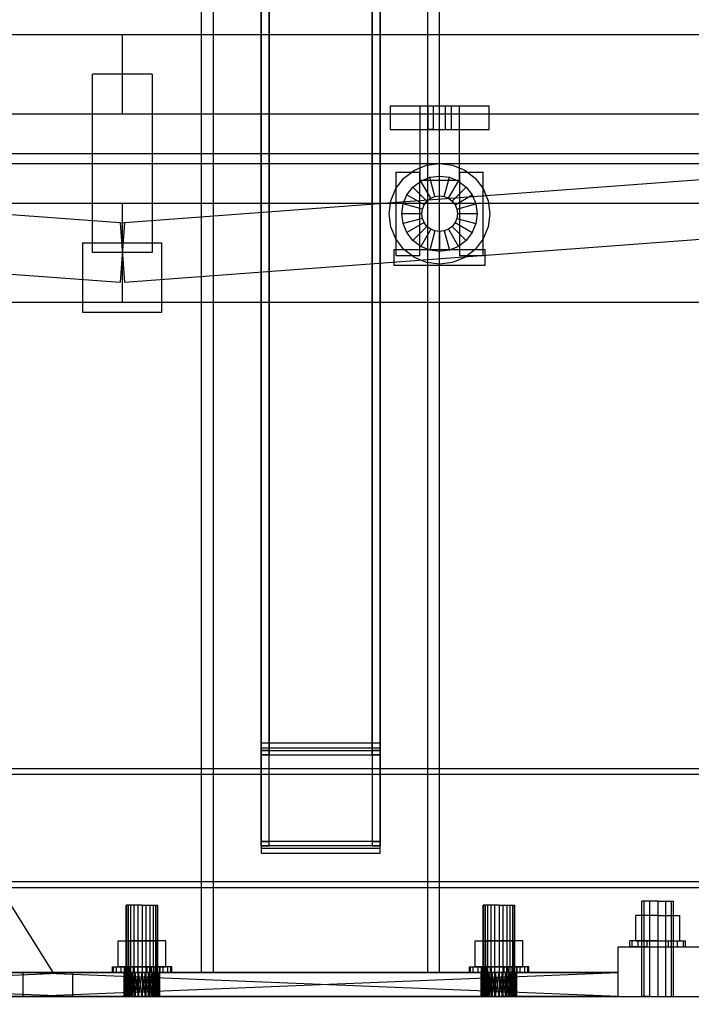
# Model space of a CAD drawing. Header units: millimetres. Extents: x -1970 to 59977, y -50268 to 6837.
# Drawn here: x 598.2 to 937, y -36000 to -35507.5 of the extents above; entities that cross this region are included whole.
import ezdxf

# ---------------------------------------------------------------- set-up
doc = ezdxf.new("R2010")
doc.units = ezdxf.units.MM
for name, color, linetype, lineweight in [('COTAS_O', 1, 'Continuous', 0), ('frontal_briquetadora', 7, 'Continuous', 0), ('frontal_C01', 7, 'Continuous', 0), ('frontal_C04', 7, 'Continuous', 0), ('frontal_mezcladora', 7, 'Continuous', 0), ('frontal_secador', 7, 'Continuous', 0)]:
    doc.layers.add(name, color=color, linetype=linetype, lineweight=lineweight)
doc.dimstyles.new('R19_100', dxfattribs={"dimtxt": 250, "dimasz": 150, "dimexe": 150, "dimexo": 80, "dimgap": 100, "dimtad": 1, "dimtih": 1, "dimtoh": 1, "dimdsep": 46, "dimcen": 0.09, "dimadec": 0, "dimazin": 0, "dimtfac": 1, "dimtdec": 4, "dimtofl": 0, "dimtmove": 0, "dimatfit": 3, "dimfxl": 1, "dimtolj": 1, "dimtzin": 0, "dimarcsym": 0})

# ---------------------------------------------------------------- blocks, each defined once
blk = doc.blocks.new('*D47')
at = {"layer": 'COTAS_O', "color": 0, "lineweight": -2, "transparency": 16777216}
for p, q in [((-1400, -35920), (-1400, -35150)), ((1400, -35920), (1400, -35150)), ((-1250, -35300), (1250, -35300))]:
    blk.add_line(p, q, dxfattribs=at)
at = {"layer": 'COTAS_O', "color": 0, "transparency": 16777216}
for points in [[(-1250, -35275), (-1250, -35325), (-1400, -35300)], [(1250, -35275), (1250, -35325), (1400, -35300)]]:
    blk.add_solid(points, dxfattribs=at)
at = {"layer": 'Defpoints', "color": 0, "transparency": 16777216}
for p in [(1400, -35300), (-1400, -36000), (1400, -36000)]:
    blk.add_point(p, dxfattribs=at)

msp = doc.modelspace()

# ---------------------------------------------------------------- linework, layer by layer
at = {"layer": 'frontal_briquetadora'}
for p, q in [((490, -35788), (615, -35988)), ((625, -35988), (325, -35988)), ((625, -36000), (325, -35988)), ((325, -36000), (625, -35988)), ((615, -35988), (490, -35988)), ((565, -35988), (625, -35988)), ((566.756, -35988), (625, -35988)), ((568.444, -35988), (625, -35988)), ((570, -35988), (625, -35988)), ((571.364, -35988), (625, -35988)), ((572.483, -35988), (625, -35988)), ((573.315, -35988), (625, -35988)), ((573.827, -35988), (625, -35988)), ((574, -35988), (625, -35988)), ((625, -36000), (625, -35988)), ((325, -36000), (625, -36000)), ((625, -36000), (565, -36000)), ((625, -36000), (566.756, -36000)), ((625, -36000), (568.444, -36000)), ((625, -36000), (570, -36000)), ((625, -36000), (571.364, -36000)), ((625, -36000), (572.483, -36000)), ((625, -36000), (573.315, -36000)), ((625, -36000), (573.827, -36000)), ((625, -36000), (574, -36000))]:
    msp.add_line(p, q, dxfattribs=at)
at = {"layer": 'frontal_C01'}
for p, q in [((913.072, -35952), (912, -35952)), ((912, -36000), (912, -35952)), ((916, -35952), (913.072, -35952)), ((913.072, -36000), (913.072, -35952)), ((920, -35952), (916, -35952)), ((916, -36000), (916, -35952)), ((920, -35952), (924, -35952)), ((920, -35952), (920, -36000)), ((924, -35952), (926.928, -35952)), ((924, -36000), (924, -35952)), ((926.928, -35952), (928, -35952)), ((926.928, -36000), (926.928, -35952)), ((928, -36000), (928, -35952)), ((920, -35959.2), (908.915, -35959.2)), ((908.915, -35972), (908.915, -35959.2)), ((920, -35959.2), (931.085, -35959.2)), ((920, -35959.2), (920, -35972)), ((931.085, -35972), (931.085, -35959.2)), ((907.066, -35972), (906, -35972)), ((906, -35975), (906, -35972)), ((910.101, -35972), (907.066, -35972)), ((907.066, -35975), (907.066, -35972)), ((908.915, -35972), (920, -35972)), ((914.642, -35972), (910.101, -35972)), ((910.101, -35975), (910.101, -35972)), ((920, -35972), (914.642, -35972)), ((914.642, -35975), (914.642, -35972)), ((920, -35972), (925.358, -35972)), ((920, -35972), (920, -35975)), ((920, -35972), (931.085, -35972)), ((925.358, -35972), (929.899, -35972)), ((925.358, -35975), (925.358, -35972)), ((929.899, -35972), (932.934, -35972)), ((929.899, -35975), (929.899, -35972)), ((932.934, -35972), (934, -35972)), ((932.934, -35975), (932.934, -35972)), ((934, -35975), (934, -35972)), ((900, -35975), (1060, -35975)), ((900, -36000), (900, -35975)), ((907.066, -35975), (906, -35975)), ((910.101, -35975), (907.066, -35975)), ((914.642, -35975), (910.101, -35975)), ((914.642, -35975), (920, -35975)), ((920, -35975), (925.358, -35975)), ((925.358, -35975), (929.899, -35975)), ((929.899, -35975), (932.934, -35975)), ((932.934, -35975), (934, -35975)), ((900, -36000), (1060, -36000)), ((913.072, -36000), (912, -36000)), ((916, -36000), (913.072, -36000)), ((916, -36000), (920, -36000)), ((920, -36000), (924, -36000)), ((924, -36000), (926.928, -36000)), ((926.928, -36000), (928, -36000))]:
    msp.add_line(p, q, dxfattribs=at)
at = {"layer": 'frontal_C04'}
for p, q in [((-550, -35515), (650, -35515)), ((650, -35515), (650, -35555)), ((650, -35515), (1850, -35515)), ((-548.878, -35520.042), (651.122, -35610.042)), ((648.878, -35610.042), (1848.878, -35520.042)), ((665, -35535), (635, -35535)), ((635, -35625), (635, -35535)), ((665, -35535), (665, -35625)), ((-551.122, -35549.958), (648.878, -35639.958)), ((651.122, -35639.958), (1851.122, -35549.958)), ((785, -35551), (835, -35551)), ((785, -35551), (785, -35563)), ((800, -35551), (820, -35551)), ((800, -35551), (800, -35588.4)), ((804, -35551), (807, -35551)), ((804, -35551), (804, -35563)), ((807, -35551), (813, -35551)), ((807, -35563), (807, -35551)), ((813, -35551), (816, -35551)), ((813, -35563), (813, -35551)), ((816, -35563), (816, -35551)), ((820, -35588.4), (820, -35551)), ((835, -35563), (835, -35551)), ((-550, -35555), (650, -35555)), ((650, -35555), (1850, -35555)), ((785, -35563), (835, -35563)), ((807, -35563), (804, -35563)), ((807, -35563), (813, -35563)), ((813, -35563), (816, -35563)), ((-1750, -35575), (2600, -35575)), ((-1750, -35580), (2600, -35580)), ((797.3, -35583.403), (803.426, -35580.865)), ((803.426, -35580.865), (810, -35580)), ((810, -35580), (816.574, -35580.865)), ((816.574, -35580.865), (822.7, -35583.403)), ((788, -35584.4), (800, -35584.4)), ((788, -35584.4), (788, -35626.4)), ((788.003, -35592.7), (792.039, -35587.439)), ((792.039, -35587.439), (797.3, -35583.403)), ((800, -35626.4), (800, -35584.4)), ((800.5, -35588.946), (805.082, -35587.047)), ((805.082, -35587.047), (810, -35586.4)), ((807.671, -35596.707), (805.082, -35587.047)), ((810, -35596.4), (810, -35586.4)), ((810, -35586.4), (814.918, -35587.047)), ((812.329, -35596.707), (814.918, -35587.047)), ((814.918, -35587.047), (819.5, -35588.946)), ((820, -35584.4), (832, -35584.4)), ((820, -35584.4), (820, -35626.4)), ((822.7, -35583.403), (827.961, -35587.439)), ((827.961, -35587.439), (831.997, -35592.7)), ((832, -35626.4), (832, -35584.4)), ((785.465, -35598.826), (788.003, -35592.7)), ((793.546, -35595.9), (796.565, -35591.965)), ((796.565, -35591.965), (800.5, -35588.946)), ((803.636, -35599.036), (796.565, -35591.965)), ((800, -35588.4), (820, -35588.4)), ((805.5, -35597.606), (800.5, -35588.946)), ((814.5, -35597.606), (819.5, -35588.946)), ((816.364, -35599.036), (823.435, -35591.965)), ((819.5, -35588.946), (823.435, -35591.965)), ((823.435, -35591.965), (826.454, -35595.9)), ((831.997, -35592.7), (834.535, -35598.826)), ((791.647, -35600.482), (793.546, -35595.9)), ((802.206, -35600.9), (793.546, -35595.9)), ((803.636, -35599.036), (805.5, -35597.606)), ((805.5, -35597.606), (807.671, -35596.707)), ((807.671, -35596.707), (810, -35596.4)), ((810, -35596.4), (812.329, -35596.707)), ((812.329, -35596.707), (814.5, -35597.606)), ((814.5, -35597.606), (816.364, -35599.036)), ((817.794, -35600.9), (826.454, -35595.9)), ((826.454, -35595.9), (828.353, -35600.482)), ((-550, -35600), (650, -35600)), ((650, -35600), (650, -35650)), ((650, -35600), (1850, -35600)), ((784.6, -35605.4), (785.465, -35598.826)), ((791, -35605.4), (791.647, -35600.482)), ((801.307, -35603.071), (791.647, -35600.482)), ((801.307, -35603.071), (802.206, -35600.9)), ((802.206, -35600.9), (803.636, -35599.036)), ((816.364, -35599.036), (817.794, -35600.9)), ((817.794, -35600.9), (818.693, -35603.071)), ((818.693, -35603.071), (828.353, -35600.482)), ((828.353, -35600.482), (829, -35605.4)), ((834.535, -35598.826), (835.4, -35605.4)), ((785.465, -35611.974), (784.6, -35605.4)), ((801, -35605.4), (791, -35605.4)), ((791.647, -35610.318), (791, -35605.4)), ((801.307, -35607.729), (791.647, -35610.318)), ((801, -35605.4), (801.307, -35603.071)), ((801.307, -35607.729), (801, -35605.4)), ((802.206, -35609.9), (801.307, -35607.729)), ((818.693, -35607.729), (817.794, -35609.9)), ((818.693, -35603.071), (819, -35605.4)), ((819, -35605.4), (818.693, -35607.729)), ((818.693, -35607.729), (828.353, -35610.318)), ((829, -35605.4), (819, -35605.4)), ((829, -35605.4), (828.353, -35610.318)), ((835.4, -35605.4), (834.535, -35611.974)), ((651.122, -35610.042), (648.878, -35639.958)), ((648.878, -35610.042), (651.122, -35639.958)), ((788.003, -35618.1), (785.465, -35611.974)), ((793.546, -35614.9), (791.647, -35610.318)), ((802.206, -35609.9), (793.546, -35614.9)), ((803.636, -35611.764), (796.565, -35618.835)), ((803.636, -35611.764), (802.206, -35609.9)), ((805.5, -35613.194), (803.636, -35611.764)), ((816.364, -35611.764), (814.5, -35613.194)), ((817.794, -35609.9), (816.364, -35611.764)), ((816.364, -35611.764), (823.435, -35618.835)), ((817.794, -35609.9), (826.454, -35614.9)), ((828.353, -35610.318), (826.454, -35614.9)), ((834.535, -35611.974), (831.997, -35618.1)), ((796.565, -35618.835), (793.546, -35614.9)), ((805.5, -35613.194), (800.5, -35621.854)), ((807.671, -35614.093), (805.082, -35623.753)), ((807.671, -35614.093), (805.5, -35613.194)), ((810, -35614.4), (807.671, -35614.093)), ((812.329, -35614.093), (810, -35614.4)), ((810, -35614.4), (810, -35624.4)), ((814.5, -35613.194), (812.329, -35614.093)), ((812.329, -35614.093), (814.918, -35623.753)), ((814.5, -35613.194), (819.5, -35621.854)), ((826.454, -35614.9), (823.435, -35618.835)), ((630, -35620), (670, -35620)), ((630, -35620), (630, -35655)), ((670, -35655), (670, -35620)), ((792.039, -35623.361), (788.003, -35618.1)), ((800.5, -35621.854), (796.565, -35618.835)), ((805.082, -35623.753), (800.5, -35621.854)), ((819.5, -35621.854), (814.918, -35623.753)), ((823.435, -35618.835), (819.5, -35621.854)), ((831.997, -35618.1), (827.961, -35623.361)), ((665, -35625), (635, -35625)), ((787, -35623.4), (833, -35623.4)), ((787, -35623.4), (787, -35631.4)), ((788, -35626.4), (800, -35626.4)), ((797.3, -35627.397), (792.039, -35623.361)), ((803.426, -35629.935), (797.3, -35627.397)), ((810, -35624.4), (805.082, -35623.753)), ((814.918, -35623.753), (810, -35624.4)), ((822.7, -35627.397), (816.574, -35629.935)), ((820, -35626.4), (832, -35626.4)), ((827.961, -35623.361), (822.7, -35627.397)), ((833, -35631.4), (833, -35623.4)), ((787, -35631.4), (833, -35631.4)), ((810, -35630.8), (803.426, -35629.935)), ((816.574, -35629.935), (810, -35630.8)), ((-550, -35650), (650, -35650)), ((650, -35650), (1850, -35650)), ((630, -35655), (670, -35655))]:
    msp.add_line(p, q, dxfattribs=at)
at = {"layer": 'frontal_mezcladora'}
for p, q in [((690, -35988), (690, -34900)), ((696, -35988), (696, -34900)), ((804, -35988), (804, -34900)), ((810, -35988), (810, -34900)), ((720, -35872.255), (720, -35022.255)), ((720, -35874.749), (720, -35024.749)), ((720, -35025.954), (720, -35875.954)), ((724, -35025.954), (724, -35875.954)), ((776, -35875.954), (776, -35025.954)), ((780, -35022.255), (780, -35872.255)), ((780, -35024.749), (780, -35874.749)), ((780, -35875.954), (780, -35025.954)), ((720, -35028.116), (720, -35878.116)), ((724, -35028.116), (724, -35878.116)), ((776, -35878.116), (776, -35028.116)), ((780, -35878.116), (780, -35028.116)), ((720, -35921.884), (720, -35071.884)), ((720, -35924.046), (720, -35074.046)), ((720, -35075.251), (720, -35925.251)), ((724, -35921.884), (724, -35071.884)), ((724, -35924.046), (724, -35074.046)), ((776, -35071.884), (776, -35921.884)), ((776, -35074.046), (776, -35924.046)), ((780, -35071.884), (780, -35921.884)), ((780, -35074.046), (780, -35924.046)), ((780, -35925.251), (780, -35075.251)), ((720, -35077.745), (720, -35927.745)), ((780, -35927.745), (780, -35077.745)), ((780, -35872.255), (720, -35872.255)), ((720, -35872.255), (720, -35875.954)), ((780, -35875.954), (780, -35872.255)), ((780, -35874.749), (720, -35874.749)), ((720, -35874.749), (720, -35878.116)), ((720, -35875.954), (780, -35875.954)), ((724, -35875.954), (720, -35875.954)), ((720, -35875.954), (720, -35924.046)), ((720, -35878.116), (780, -35878.116)), ((724, -35878.116), (720, -35878.116)), ((720, -35878.116), (720, -35921.884)), ((724, -35924.046), (724, -35875.954)), ((724, -35921.884), (724, -35878.116)), ((780, -35875.954), (776, -35875.954)), ((776, -35875.954), (776, -35924.046)), ((780, -35878.116), (776, -35878.116)), ((776, -35878.116), (776, -35921.884)), ((780, -35878.116), (780, -35874.749)), ((780, -35924.046), (780, -35875.954)), ((780, -35921.884), (780, -35878.116)), ((780, -35921.884), (720, -35921.884)), ((720, -35921.884), (720, -35925.251)), ((720, -35921.884), (724, -35921.884)), ((776, -35921.884), (780, -35921.884)), ((780, -35925.251), (780, -35921.884)), ((780, -35924.046), (720, -35924.046)), ((720, -35924.046), (720, -35927.745)), ((720, -35924.046), (724, -35924.046)), ((720, -35925.251), (780, -35925.251)), ((720, -35927.745), (780, -35927.745)), ((776, -35924.046), (780, -35924.046)), ((780, -35927.745), (780, -35924.046)), ((652.273, -35954), (652, -35954)), ((652, -36000), (652, -35954)), ((653.072, -35954), (652.273, -35954)), ((652.273, -36000), (652.273, -35954)), ((654.343, -35954), (653.072, -35954)), ((653.072, -36000), (653.072, -35954)), ((656, -35954), (654.343, -35954)), ((654.343, -36000), (654.343, -35954)), ((657.929, -35954), (656, -35954)), ((656, -36000), (656, -35954)), ((660, -35954), (657.929, -35954)), ((657.929, -36000), (657.929, -35954)), ((660, -35954), (662.071, -35954)), ((660, -35954), (660, -36000)), ((662.071, -35954), (664, -35954)), ((662.071, -36000), (662.071, -35954)), ((664, -35954), (665.657, -35954)), ((664, -36000), (664, -35954)), ((665.657, -35954), (666.928, -35954)), ((665.657, -36000), (665.657, -35954)), ((666.928, -35954), (667.727, -35954)), ((666.928, -36000), (666.928, -35954)), ((667.727, -35954), (668, -35954)), ((667.727, -36000), (667.727, -35954)), ((668, -36000), (668, -35954)), ((832.273, -35954), (832, -35954)), ((832, -36000), (832, -35954)), ((833.072, -35954), (832.273, -35954)), ((832.273, -36000), (832.273, -35954)), ((834.343, -35954), (833.072, -35954)), ((833.072, -36000), (833.072, -35954)), ((836, -35954), (834.343, -35954)), ((834.343, -36000), (834.343, -35954)), ((837.929, -35954), (836, -35954)), ((836, -36000), (836, -35954)), ((840, -35954), (837.929, -35954)), ((837.929, -36000), (837.929, -35954)), ((840, -35954), (842.071, -35954)), ((840, -35954), (840, -36000)), ((842.071, -35954), (844, -35954)), ((842.071, -36000), (842.071, -35954)), ((844, -35954), (845.657, -35954)), ((844, -36000), (844, -35954)), ((845.657, -35954), (846.928, -35954)), ((845.657, -36000), (845.657, -35954)), ((846.928, -35954), (847.727, -35954)), ((846.928, -36000), (846.928, -35954)), ((847.727, -35954), (848, -35954)), ((847.727, -36000), (847.727, -35954)), ((848, -36000), (848, -35954)), ((648.006, -35985), (648.006, -35972)), ((648.006, -35972), (660, -35972)), ((648.006, -35972), (653.072, -35972)), ((660, -35972), (653.072, -35972)), ((653.072, -35972), (653.072, -35985)), ((671.994, -35972), (660, -35972)), ((660, -35972), (660, -35985)), ((660, -35972), (666.928, -35972)), ((666.928, -35972), (666.928, -35985)), ((671.994, -35972), (666.928, -35972)), ((671.994, -35985), (671.994, -35972)), ((828.006, -35985), (828.006, -35972)), ((828.006, -35972), (840, -35972)), ((828.006, -35972), (833.072, -35972)), ((840, -35972), (833.072, -35972)), ((833.072, -35972), (833.072, -35985)), ((851.994, -35972), (840, -35972)), ((840, -35972), (840, -35985)), ((840, -35972), (846.928, -35972)), ((846.928, -35972), (846.928, -35985)), ((851.994, -35972), (846.928, -35972)), ((851.994, -35985), (851.994, -35972)), ((645, -35988), (645, -35985)), ((645, -35985), (645.511, -35985)), ((645, -35985), (651, -35985)), ((645.511, -35988), (645.511, -35985)), ((645.511, -35985), (647.01, -35985)), ((645.511, -35985), (651.307, -35985)), ((647.01, -35988), (647.01, -35985)), ((647.01, -35985), (649.393, -35985)), ((647.01, -35985), (652.206, -35985)), ((660, -35985), (648.006, -35985)), ((653.072, -35985), (648.006, -35985)), ((649.393, -35988), (649.393, -35985)), ((649.393, -35985), (652.5, -35985)), ((649.393, -35985), (653.636, -35985)), ((651.307, -35985), (651, -35985)), ((651, -35985), (651, -35988)), ((652.206, -35985), (651.307, -35985)), ((651.307, -35985), (651.307, -35988)), ((653.636, -35985), (652.206, -35985)), ((652.206, -35985), (652.206, -35988)), ((652.5, -35988), (652.5, -35985)), ((652.5, -35985), (656.118, -35985)), ((652.5, -35985), (655.5, -35985)), ((653.072, -35985), (660, -35985)), ((655.5, -35985), (653.636, -35985)), ((653.636, -35985), (653.636, -35988)), ((657.671, -35985), (655.5, -35985)), ((655.5, -35985), (655.5, -35988)), ((656.118, -35988), (656.118, -35985)), ((656.118, -35985), (660, -35985)), ((656.118, -35985), (657.671, -35985)), ((660, -35985), (657.671, -35985)), ((657.671, -35985), (657.671, -35988)), ((663.882, -35985), (660, -35985)), ((660, -35985), (660, -35988)), ((660, -35985), (662.329, -35985)), ((660, -35985), (671.994, -35985)), ((666.928, -35985), (660, -35985)), ((662.329, -35985), (662.329, -35988)), ((663.882, -35985), (662.329, -35985)), ((662.329, -35985), (664.5, -35985)), ((663.882, -35988), (663.882, -35985)), ((667.5, -35985), (663.882, -35985)), ((664.5, -35985), (664.5, -35988)), ((667.5, -35985), (664.5, -35985)), ((664.5, -35985), (666.364, -35985)), ((666.364, -35985), (666.364, -35988)), ((670.607, -35985), (666.364, -35985)), ((666.364, -35985), (667.794, -35985)), ((666.928, -35985), (671.994, -35985)), ((667.5, -35988), (667.5, -35985)), ((670.607, -35985), (667.5, -35985)), ((667.794, -35985), (667.794, -35988)), ((672.99, -35985), (667.794, -35985)), ((667.794, -35985), (668.693, -35985)), ((668.693, -35985), (668.693, -35988)), ((674.489, -35985), (668.693, -35985)), ((668.693, -35985), (669, -35985)), ((669, -35985), (669, -35988)), ((675, -35985), (669, -35985)), ((670.607, -35988), (670.607, -35985)), ((672.99, -35985), (670.607, -35985)), ((672.99, -35988), (672.99, -35985)), ((674.489, -35985), (672.99, -35985)), ((674.489, -35988), (674.489, -35985)), ((675, -35985), (674.489, -35985)), ((675, -35988), (675, -35985)), ((825, -35988), (825, -35985)), ((825, -35985), (825.511, -35985)), ((825, -35985), (831, -35985)), ((825.511, -35988), (825.511, -35985)), ((825.511, -35985), (827.01, -35985)), ((825.511, -35985), (831.307, -35985)), ((827.01, -35988), (827.01, -35985)), ((827.01, -35985), (829.393, -35985)), ((827.01, -35985), (832.206, -35985)), ((840, -35985), (828.006, -35985)), ((833.072, -35985), (828.006, -35985)), ((829.393, -35988), (829.393, -35985)), ((829.393, -35985), (832.5, -35985)), ((829.393, -35985), (833.636, -35985)), ((831.307, -35985), (831, -35985)), ((831, -35985), (831, -35988)), ((832.206, -35985), (831.307, -35985)), ((831.307, -35985), (831.307, -35988)), ((833.636, -35985), (832.206, -35985)), ((832.206, -35985), (832.206, -35988)), ((832.5, -35988), (832.5, -35985)), ((832.5, -35985), (836.118, -35985)), ((832.5, -35985), (835.5, -35985)), ((833.072, -35985), (840, -35985)), ((835.5, -35985), (833.636, -35985)), ((833.636, -35985), (833.636, -35988)), ((837.671, -35985), (835.5, -35985)), ((835.5, -35985), (835.5, -35988)), ((836.118, -35988), (836.118, -35985)), ((836.118, -35985), (840, -35985)), ((836.118, -35985), (837.671, -35985)), ((840, -35985), (837.671, -35985)), ((837.671, -35985), (837.671, -35988)), ((843.882, -35985), (840, -35985)), ((840, -35985), (840, -35988)), ((840, -35985), (842.329, -35985)), ((840, -35985), (851.994, -35985)), ((846.928, -35985), (840, -35985)), ((842.329, -35985), (842.329, -35988)), ((843.882, -35985), (842.329, -35985)), ((842.329, -35985), (844.5, -35985)), ((843.882, -35988), (843.882, -35985)), ((847.5, -35985), (843.882, -35985)), ((844.5, -35985), (844.5, -35988)), ((847.5, -35985), (844.5, -35985)), ((844.5, -35985), (846.364, -35985)), ((846.364, -35985), (846.364, -35988)), ((850.607, -35985), (846.364, -35985)), ((846.364, -35985), (847.794, -35985)), ((846.928, -35985), (851.994, -35985)), ((847.5, -35988), (847.5, -35985)), ((850.607, -35985), (847.5, -35985)), ((847.794, -35985), (847.794, -35988)), ((852.99, -35985), (847.794, -35985)), ((847.794, -35985), (848.693, -35985)), ((848.693, -35985), (848.693, -35988)), ((854.489, -35985), (848.693, -35985)), ((848.693, -35985), (849, -35985)), ((849, -35985), (849, -35988)), ((855, -35985), (849, -35985)), ((850.607, -35988), (850.607, -35985)), ((852.99, -35985), (850.607, -35985)), ((852.99, -35988), (852.99, -35985)), ((854.489, -35985), (852.99, -35985)), ((854.489, -35988), (854.489, -35985)), ((855, -35985), (854.489, -35985)), ((855, -35988), (855, -35985)), ((840, -35988), (600, -35988)), ((600, -35988), (838.244, -35988)), ((600, -35988), (660, -35988)), ((661.756, -35988), (600, -35988)), ((600, -35988), (658.244, -35988)), ((900, -35988), (600, -35988)), ((600, -35988), (836.556, -35988)), ((663.444, -35988), (600, -35988)), ((600, -35988), (656.556, -35988)), ((600, -35988), (835, -35988)), ((665, -35988), (600, -35988)), ((600, -35988), (655, -35988)), ((600, -35988), (833.636, -35988)), ((600, -35988), (653.636, -35988)), ((600, -35988), (832.517, -35988)), ((600, -35988), (652.517, -35988)), ((600, -35988), (831.685, -35988)), ((600, -35988), (651.685, -35988)), ((600, -35988), (831.173, -35988)), ((600, -35988), (651.173, -35988)), ((600, -35988), (831, -35988)), ((600, -35988), (651, -35988)), ((841.756, -35988), (600, -35988)), ((600, -36000), (600, -35988)), ((900, -36000), (600, -35988)), ((600, -36000), (900, -35988)), ((645.511, -35988), (645, -35988)), ((651, -35988), (645, -35988)), ((647.01, -35988), (645.511, -35988)), ((651.307, -35988), (645.511, -35988)), ((649.393, -35988), (647.01, -35988)), ((652.206, -35988), (647.01, -35988)), ((652.5, -35988), (649.393, -35988)), ((653.636, -35988), (649.393, -35988)), ((651, -35988), (651.173, -35988)), ((660, -35988), (651, -35988)), ((658.244, -35988), (651, -35988)), ((656.556, -35988), (651, -35988)), ((655, -35988), (651, -35988)), ((653.636, -35988), (651, -35988)), ((652.517, -35988), (651, -35988)), ((651, -36000), (651.173, -35988)), ((651, -36000), (651, -35988)), ((651.173, -36000), (651, -35988)), ((651, -35988), (651.307, -35988)), ((651.173, -35988), (651.685, -35988)), ((660, -35988), (651.173, -35988)), ((651.173, -36000), (651.685, -35988)), ((651.173, -36000), (651.173, -35988)), ((651.685, -36000), (651.173, -35988)), ((651.307, -35988), (652.206, -35988)), ((651.685, -35988), (652.517, -35988)), ((660, -35988), (651.685, -35988)), ((651.685, -36000), (652.517, -35988)), ((651.685, -36000), (651.685, -35988)), ((652.517, -36000), (651.685, -35988)), ((652.206, -35988), (653.636, -35988)), ((656.118, -35988), (652.5, -35988)), ((655.5, -35988), (652.5, -35988)), ((652.517, -35988), (653.636, -35988)), ((660, -35988), (652.517, -35988)), ((652.517, -36000), (653.636, -35988)), ((652.517, -36000), (652.517, -35988)), ((653.636, -36000), (652.517, -35988)), ((653.636, -35988), (655, -35988)), ((660, -35988), (653.636, -35988)), ((653.636, -36000), (655, -35988)), ((653.636, -36000), (653.636, -35988)), ((655, -36000), (653.636, -35988)), ((653.636, -35988), (655.5, -35988)), ((655, -35988), (656.556, -35988)), ((660, -35988), (655, -35988)), ((655, -36000), (656.556, -35988)), ((655, -36000), (655, -35988)), ((656.556, -36000), (655, -35988)), ((655.5, -35988), (657.671, -35988)), ((660, -35988), (656.118, -35988)), ((657.671, -35988), (656.118, -35988)), ((656.556, -35988), (658.244, -35988)), ((660, -35988), (656.556, -35988)), ((656.556, -36000), (658.244, -35988)), ((656.556, -36000), (656.556, -35988)), ((658.244, -36000), (656.556, -35988)), ((657.671, -35988), (660, -35988)), ((658.244, -35988), (660, -35988)), ((658.244, -36000), (660, -35988)), ((658.244, -36000), (658.244, -35988)), ((660, -36000), (658.244, -35988)), ((660, -35988), (661.756, -35988)), ((660, -35988), (663.444, -35988)), ((660, -35988), (665, -35988)), ((660, -35988), (666.364, -35988)), ((660, -35988), (667.483, -35988)), ((660, -35988), (668.315, -35988)), ((660, -35988), (668.827, -35988)), ((660, -35988), (669, -35988)), ((660, -35988), (660, -36000)), ((661.756, -36000), (660, -35988)), ((660, -36000), (661.756, -35988)), ((660, -35988), (663.882, -35988)), ((662.329, -35988), (660, -35988)), ((661.756, -35988), (663.444, -35988)), ((661.756, -35988), (669, -35988)), ((661.756, -36000), (661.756, -35988)), ((663.444, -36000), (661.756, -35988)), ((661.756, -36000), (663.444, -35988)), ((662.329, -35988), (663.882, -35988)), ((664.5, -35988), (662.329, -35988)), ((663.444, -35988), (665, -35988)), ((663.444, -35988), (669, -35988)), ((663.444, -36000), (663.444, -35988)), ((665, -36000), (663.444, -35988)), ((663.444, -36000), (665, -35988)), ((663.882, -35988), (667.5, -35988)), ((664.5, -35988), (667.5, -35988)), ((666.364, -35988), (664.5, -35988)), ((666.364, -35988), (665, -35988)), ((665, -35988), (669, -35988)), ((665, -35988), (833.636, -35988)), ((840, -35988), (665, -35988)), ((665, -36000), (665, -35988)), ((666.364, -36000), (665, -35988)), ((665, -36000), (666.364, -35988)), ((667.483, -35988), (666.364, -35988)), ((666.364, -35988), (669, -35988)), ((666.364, -35988), (833.636, -35988)), ((666.364, -35988), (831, -35988)), ((666.364, -35988), (831.173, -35988)), ((666.364, -35988), (831.685, -35988)), ((666.364, -35988), (832.517, -35988)), ((840, -35988), (666.364, -35988)), ((666.364, -36000), (666.364, -35988)), ((667.483, -36000), (666.364, -35988)), ((666.364, -36000), (667.483, -35988)), ((666.364, -35988), (670.607, -35988)), ((667.794, -35988), (666.364, -35988)), ((668.315, -35988), (667.483, -35988)), ((667.483, -35988), (669, -35988)), ((667.483, -35988), (833.636, -35988)), ((840, -35988), (667.483, -35988)), ((667.483, -36000), (667.483, -35988)), ((668.315, -36000), (667.483, -35988)), ((667.483, -36000), (668.315, -35988)), ((667.5, -35988), (670.607, -35988)), ((667.794, -35988), (672.99, -35988)), ((668.693, -35988), (667.794, -35988)), ((668.827, -35988), (668.315, -35988)), ((668.315, -35988), (669, -35988)), ((668.315, -35988), (833.636, -35988)), ((840, -35988), (668.315, -35988)), ((668.315, -36000), (668.315, -35988)), ((668.827, -36000), (668.315, -35988)), ((668.315, -36000), (668.827, -35988)), ((668.693, -35988), (674.489, -35988)), ((669, -35988), (668.693, -35988)), ((669, -35988), (668.827, -35988)), ((668.827, -35988), (833.636, -35988)), ((668.827, -35988), (840, -35988)), ((668.827, -36000), (668.827, -35988)), ((669, -36000), (668.827, -35988)), ((668.827, -36000), (669, -35988)), ((669, -35988), (833.636, -35988)), ((669, -35988), (835, -35988)), ((669, -35988), (836.556, -35988)), ((669, -35988), (838.244, -35988)), ((669, -35988), (840, -35988)), ((669, -36000), (669, -35988)), ((669, -35988), (675, -35988)), ((670.607, -35988), (672.99, -35988)), ((672.99, -35988), (674.489, -35988)), ((674.489, -35988), (675, -35988)), ((690, -35988), (696, -35988)), ((696, -35988), (804, -35988)), ((804, -35988), (810, -35988)), ((825.511, -35988), (825, -35988)), ((831, -35988), (825, -35988)), ((827.01, -35988), (825.511, -35988)), ((831.307, -35988), (825.511, -35988)), ((829.393, -35988), (827.01, -35988)), ((832.206, -35988), (827.01, -35988)), ((832.5, -35988), (829.393, -35988)), ((833.636, -35988), (829.393, -35988)), ((831, -35988), (831.173, -35988)), ((840, -35988), (831, -35988)), ((838.244, -35988), (831, -35988)), ((836.556, -35988), (831, -35988)), ((835, -35988), (831, -35988)), ((833.636, -35988), (831, -35988)), ((831, -36000), (831.173, -35988)), ((831, -36000), (831, -35988)), ((831.173, -36000), (831, -35988)), ((831, -35988), (831.307, -35988)), ((831.173, -35988), (831.685, -35988)), ((840, -35988), (831.173, -35988)), ((831.173, -36000), (831.685, -35988)), ((831.173, -36000), (831.173, -35988)), ((831.685, -36000), (831.173, -35988)), ((831.307, -35988), (832.206, -35988)), ((831.685, -35988), (832.517, -35988)), ((840, -35988), (831.685, -35988)), ((831.685, -36000), (832.517, -35988)), ((831.685, -36000), (831.685, -35988)), ((832.517, -36000), (831.685, -35988)), ((832.206, -35988), (833.636, -35988)), ((836.118, -35988), (832.5, -35988)), ((835.5, -35988), (832.5, -35988)), ((832.517, -35988), (833.636, -35988)), ((840, -35988), (832.517, -35988)), ((832.517, -36000), (833.636, -35988)), ((832.517, -36000), (832.517, -35988)), ((833.636, -36000), (832.517, -35988)), ((833.636, -35988), (835, -35988)), ((840, -35988), (833.636, -35988)), ((833.636, -36000), (835, -35988)), ((833.636, -36000), (833.636, -35988)), ((835, -36000), (833.636, -35988)), ((833.636, -35988), (835.5, -35988)), ((835, -35988), (836.556, -35988)), ((840, -35988), (835, -35988)), ((835, -36000), (836.556, -35988)), ((835, -36000), (835, -35988)), ((836.556, -36000), (835, -35988)), ((835.5, -35988), (837.671, -35988)), ((840, -35988), (836.118, -35988)), ((837.671, -35988), (836.118, -35988)), ((836.556, -35988), (838.244, -35988)), ((840, -35988), (836.556, -35988)), ((836.556, -36000), (838.244, -35988)), ((836.556, -36000), (836.556, -35988)), ((838.244, -36000), (836.556, -35988)), ((837.671, -35988), (840, -35988)), ((838.244, -35988), (840, -35988)), ((838.244, -36000), (840, -35988)), ((838.244, -36000), (838.244, -35988)), ((840, -36000), (838.244, -35988)), ((840, -35988), (841.756, -35988)), ((840, -35988), (900, -35988)), ((840, -35988), (840, -36000)), ((841.756, -36000), (840, -35988)), ((840, -36000), (841.756, -35988)), ((840, -35988), (843.882, -35988)), ((842.329, -35988), (840, -35988)), ((841.756, -35988), (900, -35988)), ((843.444, -35988), (841.756, -35988)), ((841.756, -35988), (845, -35988)), ((841.756, -35988), (846.364, -35988)), ((841.756, -35988), (847.483, -35988)), ((841.756, -35988), (848.315, -35988)), ((841.756, -35988), (848.827, -35988)), ((841.756, -35988), (849, -35988)), ((841.756, -36000), (841.756, -35988)), ((843.444, -36000), (841.756, -35988)), ((841.756, -36000), (843.444, -35988)), ((842.329, -35988), (843.882, -35988)), ((844.5, -35988), (842.329, -35988)), ((843.444, -35988), (900, -35988)), ((845, -35988), (843.444, -35988)), ((843.444, -35988), (849, -35988)), ((843.444, -36000), (843.444, -35988)), ((845, -36000), (843.444, -35988)), ((843.444, -36000), (845, -35988)), ((843.882, -35988), (847.5, -35988)), ((844.5, -35988), (847.5, -35988)), ((846.364, -35988), (844.5, -35988)), ((845, -35988), (900, -35988)), ((846.364, -35988), (845, -35988)), ((845, -35988), (849, -35988)), ((845, -36000), (845, -35988)), ((846.364, -36000), (845, -35988)), ((845, -36000), (846.364, -35988)), ((846.364, -35988), (900, -35988)), ((847.483, -35988), (846.364, -35988)), ((846.364, -35988), (849, -35988)), ((846.364, -36000), (846.364, -35988)), ((847.483, -36000), (846.364, -35988)), ((846.364, -36000), (847.483, -35988)), ((846.364, -35988), (850.607, -35988)), ((847.794, -35988), (846.364, -35988)), ((847.483, -35988), (900, -35988)), ((848.315, -35988), (847.483, -35988)), ((847.483, -35988), (849, -35988)), ((847.483, -36000), (847.483, -35988)), ((848.315, -36000), (847.483, -35988)), ((847.483, -36000), (848.315, -35988)), ((847.5, -35988), (850.607, -35988)), ((847.794, -35988), (852.99, -35988)), ((848.693, -35988), (847.794, -35988)), ((848.315, -35988), (900, -35988)), ((848.827, -35988), (848.315, -35988)), ((848.315, -36000), (848.315, -35988)), ((848.827, -36000), (848.315, -35988)), ((848.315, -36000), (848.827, -35988)), ((848.693, -35988), (854.489, -35988)), ((849, -35988), (848.693, -35988)), ((848.827, -35988), (900, -35988)), ((849, -35988), (848.827, -35988)), ((848.827, -36000), (848.827, -35988)), ((849, -36000), (848.827, -35988)), ((848.827, -36000), (849, -35988)), ((849, -35988), (900, -35988)), ((849, -36000), (849, -35988)), ((849, -35988), (855, -35988)), ((850.607, -35988), (852.99, -35988)), ((852.99, -35988), (854.489, -35988)), ((854.489, -35988), (855, -35988)), ((900, -36000), (900, -35988)), ((600, -36000), (840, -36000)), ((838.244, -36000), (600, -36000)), ((660, -36000), (600, -36000)), ((600, -36000), (661.756, -36000)), ((658.244, -36000), (600, -36000)), ((600, -36000), (900, -36000)), ((836.556, -36000), (600, -36000)), ((600, -36000), (663.444, -36000)), ((656.556, -36000), (600, -36000)), ((835, -36000), (600, -36000)), ((600, -36000), (665, -36000)), ((655, -36000), (600, -36000)), ((833.636, -36000), (600, -36000)), ((653.636, -36000), (600, -36000)), ((832.517, -36000), (600, -36000)), ((652.517, -36000), (600, -36000)), ((831.685, -36000), (600, -36000)), ((651.685, -36000), (600, -36000)), ((831.173, -36000), (600, -36000)), ((651.173, -36000), (600, -36000)), ((831, -36000), (600, -36000)), ((651, -36000), (600, -36000)), ((600, -36000), (841.756, -36000)), ((651.173, -36000), (651, -36000)), ((651, -36000), (660, -36000)), ((651, -36000), (658.244, -36000)), ((651, -36000), (656.556, -36000)), ((651, -36000), (655, -36000)), ((651, -36000), (653.636, -36000)), ((651, -36000), (652.517, -36000)), ((651.685, -36000), (651.173, -36000)), ((651.173, -36000), (660, -36000)), ((652.517, -36000), (651.685, -36000)), ((651.685, -36000), (660, -36000)), ((652.273, -36000), (652, -36000)), ((653.072, -36000), (652.273, -36000)), ((653.636, -36000), (652.517, -36000)), ((652.517, -36000), (660, -36000)), ((654.343, -36000), (653.072, -36000)), ((655, -36000), (653.636, -36000)), ((653.636, -36000), (660, -36000)), ((656, -36000), (654.343, -36000)), ((656.556, -36000), (655, -36000)), ((655, -36000), (660, -36000)), ((657.929, -36000), (656, -36000)), ((658.244, -36000), (656.556, -36000)), ((656.556, -36000), (660, -36000)), ((657.929, -36000), (660, -36000)), ((660, -36000), (658.244, -36000)), ((661.756, -36000), (660, -36000)), ((663.444, -36000), (660, -36000)), ((665, -36000), (660, -36000)), ((666.364, -36000), (660, -36000)), ((667.483, -36000), (660, -36000)), ((668.315, -36000), (660, -36000)), ((668.827, -36000), (660, -36000)), ((669, -36000), (660, -36000)), ((660, -36000), (662.071, -36000)), ((663.444, -36000), (661.756, -36000)), ((669, -36000), (661.756, -36000)), ((662.071, -36000), (664, -36000)), ((665, -36000), (663.444, -36000)), ((669, -36000), (663.444, -36000)), ((664, -36000), (665.657, -36000)), ((665, -36000), (666.364, -36000)), ((669, -36000), (665, -36000)), ((833.636, -36000), (665, -36000)), ((665, -36000), (840, -36000)), ((665.657, -36000), (666.928, -36000)), ((666.364, -36000), (667.483, -36000)), ((669, -36000), (666.364, -36000)), ((833.636, -36000), (666.364, -36000)), ((831, -36000), (666.364, -36000)), ((831.173, -36000), (666.364, -36000)), ((831.685, -36000), (666.364, -36000)), ((832.517, -36000), (666.364, -36000)), ((666.364, -36000), (840, -36000)), ((666.928, -36000), (667.727, -36000)), ((667.483, -36000), (668.315, -36000)), ((669, -36000), (667.483, -36000)), ((833.636, -36000), (667.483, -36000)), ((667.483, -36000), (840, -36000)), ((667.727, -36000), (668, -36000)), ((668.315, -36000), (668.827, -36000)), ((669, -36000), (668.315, -36000)), ((833.636, -36000), (668.315, -36000)), ((668.315, -36000), (840, -36000)), ((668.827, -36000), (669, -36000)), ((833.636, -36000), (668.827, -36000)), ((840, -36000), (668.827, -36000)), ((833.636, -36000), (669, -36000)), ((835, -36000), (669, -36000)), ((836.556, -36000), (669, -36000)), ((838.244, -36000), (669, -36000)), ((840, -36000), (669, -36000)), ((831.173, -36000), (831, -36000)), ((831, -36000), (840, -36000)), ((831, -36000), (838.244, -36000)), ((831, -36000), (836.556, -36000)), ((831, -36000), (835, -36000)), ((831, -36000), (833.636, -36000)), ((831.685, -36000), (831.173, -36000)), ((831.173, -36000), (840, -36000)), ((832.517, -36000), (831.685, -36000)), ((831.685, -36000), (840, -36000)), ((832.273, -36000), (832, -36000)), ((833.072, -36000), (832.273, -36000)), ((833.636, -36000), (832.517, -36000)), ((832.517, -36000), (840, -36000)), ((834.343, -36000), (833.072, -36000)), ((835, -36000), (833.636, -36000)), ((833.636, -36000), (840, -36000)), ((836, -36000), (834.343, -36000)), ((836.556, -36000), (835, -36000)), ((835, -36000), (840, -36000)), ((837.929, -36000), (836, -36000)), ((838.244, -36000), (836.556, -36000)), ((836.556, -36000), (840, -36000)), ((837.929, -36000), (840, -36000)), ((840, -36000), (838.244, -36000)), ((841.756, -36000), (840, -36000)), ((900, -36000), (840, -36000)), ((840, -36000), (842.071, -36000)), ((900, -36000), (841.756, -36000)), ((841.756, -36000), (843.444, -36000)), ((845, -36000), (841.756, -36000)), ((846.364, -36000), (841.756, -36000)), ((847.483, -36000), (841.756, -36000)), ((848.315, -36000), (841.756, -36000)), ((848.827, -36000), (841.756, -36000)), ((849, -36000), (841.756, -36000)), ((842.071, -36000), (844, -36000)), ((900, -36000), (843.444, -36000)), ((843.444, -36000), (845, -36000)), ((849, -36000), (843.444, -36000)), ((844, -36000), (845.657, -36000)), ((900, -36000), (845, -36000)), ((845, -36000), (846.364, -36000)), ((849, -36000), (845, -36000)), ((845.657, -36000), (846.928, -36000)), ((900, -36000), (846.364, -36000)), ((846.364, -36000), (847.483, -36000)), ((849, -36000), (846.364, -36000)), ((846.928, -36000), (847.727, -36000)), ((900, -36000), (847.483, -36000)), ((847.483, -36000), (848.315, -36000)), ((849, -36000), (847.483, -36000)), ((847.727, -36000), (848, -36000)), ((900, -36000), (848.315, -36000)), ((848.315, -36000), (848.827, -36000)), ((900, -36000), (848.827, -36000)), ((848.827, -36000), (849, -36000)), ((900, -36000), (849, -36000))]:
    msp.add_line(p, q, dxfattribs=at)
at = {"layer": 'frontal_secador'}
for p, q in [((-1265, -35885), (1265, -35885)), ((-1265, -35888), (1265, -35888)), ((-1265, -35942), (1265, -35942)), ((-1265, -35945), (1265, -35945)), ((-1400, -36000), (1400, -36000))]:
    msp.add_line(p, q, dxfattribs=at)

# ---------------------------------------------------------------- dimensions: what is measured, and where the dimension line sits
at = {"layer": 'COTAS_O'}
dim = msp.add_aligned_dim(p1=(-1400, -36000), p2=(1400, -36000), distance=700, text='<> O', dimstyle='R19_100', dxfattribs=at)
dim.commit()
dim.dimension.update_dxf_attribs({"geometry": '*D47', "text_midpoint": (0, -35300)})

doc.saveas('drawing.dxf')
